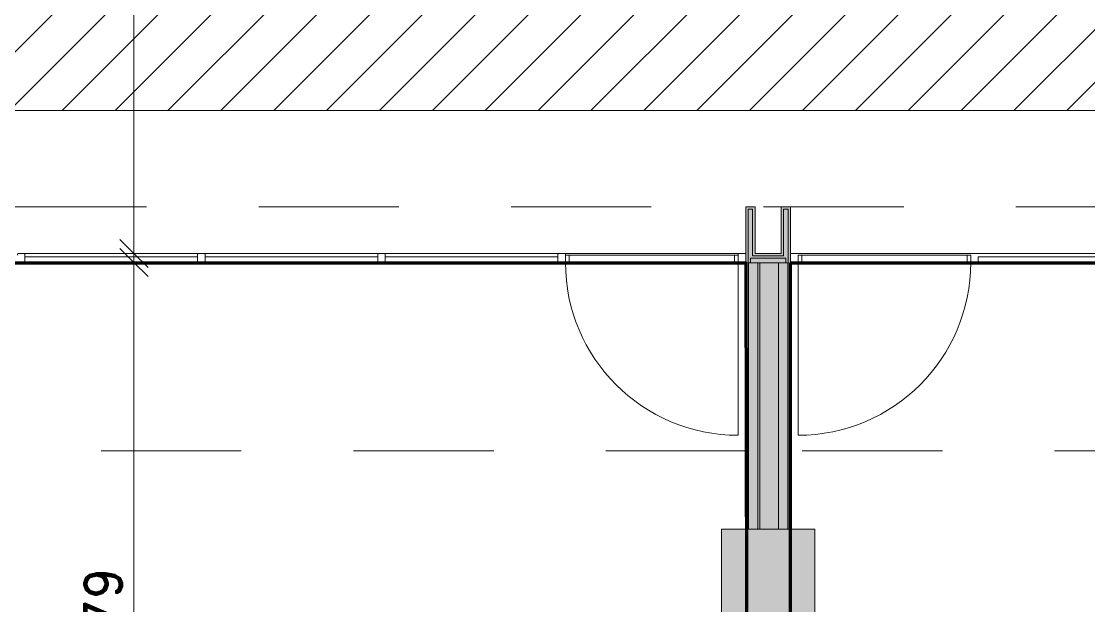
# Model space of a CAD drawing. Header units: metres. Extents: x -227.9 to -140, y 37.9 to 92.1.
# Drawn here: x -195.01 to -189.3, y 57.68 to 60.81 of the extents above; entities that cross this region are included whole.
import ezdxf

# ---------------------------------------------------------------- set-up
doc = ezdxf.new("R2010")
doc.units = ezdxf.units.M
doc.linetypes.add('JIS_02_0.7', pattern=[1.35, 0.75, -0.6])
for name, color, linetype, lineweight in [('A-ANNO-DIMS', 7, 'Continuous', 9), ('A-ANNO-DIMS-100', 7, 'Continuous', 9), ('A-DOOR', 7, 'Continuous', 5), ('A-FLOR', 7, 'Continuous', 5), ('A-FLOR-PATT', 7, 'Continuous', 5), ('A-GLAZ-CURT', 7, 'Continuous', 5), ('A-GLAZ-CWMG', 7, 'Continuous', 5), ('A-ROOF', 7, 'Continuous', 5), ('A-WALL', 7, 'Continuous', 5), ('A-WALL-PATT', 7, 'Continuous', 13), ('I-WALL', 7, 'Continuous', 5), ('S-COLS', 7, 'Continuous', 5)]:
    doc.layers.add(name, color=color, linetype=linetype, lineweight=lineweight)
doc.layers.add('A-DETL', color=94, linetype='Continuous', lineweight=5, true_color=0x00a600)
doc.layers.add('G-IMPT', color=8, linetype='Continuous', lineweight=5, true_color=0x808080)
doc.layers.add('Chambre', color=40, linetype='Continuous')
doc.styles.add('RomanD_B', font='', dxfattribs={"height": 0.2})
doc.styles.get('RomanD_B').set_extended_font_data('RomanD', bold=True)
doc.dimstyles.new('LAG-Romans_0_2', dxfattribs={"dimscale": 0.3048, "dimtxt": 0.200715, "dimasz": 0.492126, "dimexe": 0.787402, "dimexo": 0.0625, "dimgap": 0, "dimtad": 1, "dimrnd": 0.01, "dimzin": 0, "dimdsep": 46, "dimtxsty": 'RomanD_B', "dimblk1": 'OBLIQUE', "dimblk2": 'OBLIQUE', "dimsah": 1, "dimcen": 0.09, "dimdle": 0.656168, "dimazin": 0, "dimtfac": 1, "dimtdec": 4, "dimtix": 1, "dimtmove": 0, "dimatfit": 3, "dimfxl": 0.787402, "dimfxlon": 1, "dimtvp": 1, "dimtolj": 1, "dimtzin": 0, "dimarcsym": 2})

# ---------------------------------------------------------------- blocks, each defined once
blk = doc.blocks.new('LAG-B2020-PANNEAU DE RIDEAU-TRANSPARENT - CURTAIN WALL MULLION_dwg_12FT-JANSEN-P05-V100-MUC-LAG-PRO-PLA-ARC-TZN-N02-AG02Ec-Cote')
at = {"layer": 'G-IMPT', "flags": 128}
blk.add_lwpolyline([(0.004, 0.0001), (0.003, 0), (0.002, 0.0001), (0.001, 0), (0, 0), (0.001, 0.0001), (0.002, 0), (0.003, 0.0001), (0.004, 0)], dxfattribs=at)
at = {"layer": 'G-IMPT', "color": 161, "true_color": 0x7f9fff, "flags": 128}
for points in [[(0, 0), (0, 0), (0, 0), (0, 0), (0, 0), (0, 0), (0, 0.0001), (0, 0), (0, 0), (0, 0), (0, 0), (0, 0), (0, 0), (0, 0)], [(0, 0), (0, 0), (0, 0), (0, 0)], [(0.001, 0), (0.001, 0), (0.001, 0), (0.001, 0), (0.001, 0), (0.001, 0), (0.001, 0.0001), (0.001, 0), (0.001, 0), (0.001, 0), (0.001, 0), (0.001, 0), (0.001, 0), (0.001, 0)], [(0.001, 0), (0.001, 0), (0.001, 0), (0.001, 0)], [(0.001, 0), (0.001, 0), (0.001, 0), (0.001, 0), (0.001, 0), (0.001, 0)], [(0.001, 0), (0.001, 0), (0.001, 0), (0.001, 0)], [(0.002, 0), (0.002, 0), (0.002, 0), (0.002, 0), (0.002, 0), (0.002, 0), (0.002, 0.0001), (0.002, 0), (0.002, 0), (0.002, 0), (0.002, 0), (0.002, 0), (0.002, 0), (0.002, 0)], [(0.002, 0), (0.002, 0), (0.002, 0), (0.002, 0)], [(0.002, 0), (0.002, 0), (0.002, 0), (0.002, 0), (0.002, 0), (0.002, 0)], [(0.002, 0), (0.002, 0), (0.002, 0), (0.002, 0)], [(0.003, 0), (0.003, 0), (0.003, 0), (0.003, 0), (0.003, 0), (0.003, 0), (0.003, 0), (0.003, 0.0001), (0.003, 0), (0.003, 0), (0.003, 0), (0.003, 0), (0.003, 0), (0.003, 0)], [(0.003, 0), (0.0031, 0), (0.0031, 0), (0.003, 0)], [(0.003, 0), (0.003, 0), (0.0031, 0), (0.0031, 0), (0.003, 0), (0.003, 0)], [(0.003, 0), (0.003, 0), (0.003, 0), (0.003, 0)], [(0.004, 0), (0.004, 0), (0.004, 0), (0.004, 0), (0.004, 0), (0.0041, 0), (0.004, 0.0001), (0.004, 0), (0.004, 0), (0.004, 0), (0.004, 0), (0.004, 0), (0.004, 0), (0.004, 0)], [(0.004, 0), (0.004, 0), (0.004, 0), (0.004, 0)]]:
    blk.add_lwpolyline(points, dxfattribs=at)
at = {"layer": 'G-IMPT', "color": 4, "true_color": 0x00ffff, "flags": 128}
for points in [[(0.001, 0), (0.001, 0), (0, 0), (0, 0)], [(0.002, 0), (0.002, 0), (0.001, 0), (0.001, 0)], [(0.003, 0), (0.003, 0), (0.002, 0), (0.002, 0)], [(0.004, 0), (0.004, 0), (0.003, 0), (0.003, 0)]]:
    blk.add_lwpolyline(points, close=True, dxfattribs=at)
at = {"layer": 'G-IMPT', "color": 161, "true_color": 0x7f9fff}
for centre, radius, start, end in [((0, 0), 0.000004, 90, 180), ((0, 0), 0.000004, 360, 90), ((0, 0), 0.000002, 90, 180), ((0, 0), 0.000002, 360, 90), ((0, 0), 0.000002, 270, 360), ((0, 0), 0.000002, 180, 270), ((0, 0), 0.000004, 270, 0), ((0, 0), 0.000004, 180, 270), ((0.001, 0), 0.000004, 90, 180), ((0.001, 0), 0.000004, 360, 90), ((0.001, 0), 0.000002, 90, 180), ((0.001, 0), 0.000002, 360, 90), ((0.001, 0), 0.000002, 270, 360), ((0.001, 0), 0.000002, 180, 270), ((0.001, 0), 0.000004, 270, 0), ((0.001, 0), 0.000004, 180, 270), ((0.002, 0), 0.000004, 90, 180), ((0.002, 0), 0.000004, 360, 90), ((0.002, 0), 0.000002, 90, 180), ((0.002, 0), 0.000002, 360, 90), ((0.002, 0), 0.000002, 270, 360), ((0.002, 0), 0.000002, 180, 270), ((0.002, 0), 0.000004, 270, 0), ((0.002, 0), 0.000004, 180, 270), ((0.003, 0), 0.000004, 90, 180), ((0.003, 0), 0.000004, 360, 90), ((0.003, 0), 0.000002, 90, 180), ((0.003, 0), 0.000002, 360, 90), ((0.003, 0), 0.000002, 270, 360), ((0.003, 0), 0.000002, 180, 270), ((0.003, 0), 0.000004, 270, 0), ((0.003, 0), 0.000004, 180, 270), ((0.004, 0), 0.000004, 360, 90), ((0.004, 0), 0.000004, 90, 180), ((0.004, 0), 0.000002, 360, 90), ((0.004, 0), 0.000002, 90, 180), ((0.004, 0), 0.000002, 180, 270), ((0.004, 0), 0.000002, 270, 360), ((0.004, 0), 0.000004, 180, 270), ((0.004, 0), 0.000004, 270, 0)]:
    blk.add_arc(centre, radius, start, end, dxfattribs=at)
blk = doc.blocks.new('LAG-B2020-PANNEAU DE RIDEAU-TRANSPARENT - CURTAIN WALL MULLION_dwg-V101-MUC-LAG-PRO-PLA-ARC-TZN-N02-AG02Ec-Cote')
blk.add_blockref('LAG-B2020-PANNEAU DE RIDEAU-TRANSPARENT - CURTAIN WALL MULLION_dwg_12FT-JANSEN-P05-V100-MUC-LAG-PRO-PLA-ARC-TZN-N02-AG02Ec-Cote', (-0.0027, 0.0003))
blk = doc.blocks.new('LAG-B2020-PANNEAU DE RIDEAU-TRANSPARENT - LAG-B2020-PANNEAU DE RIDEAU-TRANSPARENT-V102-MUC-LAG-PRO-PLA-ARC-TZN-N02-AG02Ec-Cote')
at = {"layer": 'A-GLAZ-CURT', "lineweight": 9}
for p, q in [((0.462, 0), (-0.462, 0)), ((-0.462, 0), (-0.462, -0.03)), ((0.462, -0.03), (0.462, 0)), ((-0.462, -0.03), (0.462, -0.03))]:
    blk.add_line(p, q, dxfattribs=at)
blk.add_blockref('LAG-B2020-PANNEAU DE RIDEAU-TRANSPARENT - CURTAIN WALL MULLION_dwg-V101-MUC-LAG-PRO-PLA-ARC-TZN-N02-AG02Ec-Cote', (0, 0))
blk = doc.blocks.new('LAG-C1030-PORTES-VITRINE DE MAGASIN-13PR_08_01 - LAG-C1030-PORTES-VITRINE DE MAGASIN-13PR_08_01-12728438-MUC-LAG-PRO-PLA-ARC-TZN-N02-AG02Ec-Cote')
at = {"layer": 'A-DOOR'}
blk.add_line((0.462, 0), (0.462, 0.924), dxfattribs=at)
at = {"layer": 'A-DOOR', "color": 9, "lineweight": 9, "true_color": 0xc0c0c0}
for p, q in [((-0.442, 0), (-0.462, 0)), ((-0.462, 0), (-0.462, -0.04)), ((-0.442, -0.04), (-0.442, 0)), ((0.462, 0), (0.442, 0)), ((0.442, 0), (0.442, -0.04)), ((0.462, -0.04), (0.462, 0)), ((-0.462, -0.04), (-0.442, -0.04)), ((0.442, -0.04), (0.462, -0.04))]:
    blk.add_line(p, q, dxfattribs=at)
at = {"layer": 'A-DOOR', "color": 9, "true_color": 0xc0c0c0}
for p, q in [((-0.442, 0), (0.442, 0)), ((0.442, -0.04), (-0.442, -0.04))]:
    blk.add_line(p, q, dxfattribs=at)
at = {"layer": 'A-DOOR'}
blk.add_arc((0.462, 0), 0.924, 90, 180, dxfattribs=at)
blk = doc.blocks.new('LAG-C1030-PORTES-VITRINE DE MAGASIN-13PR_08_01 - LAG-C1030-PORTES-VITRINE DE MAGASIN-13PR_08_01-12728446-MUC-LAG-PRO-PLA-ARC-TZN-N02-AG02Ec-Cote')
at = {"layer": 'A-DOOR', "color": 9, "lineweight": 9, "true_color": 0xc0c0c0}
for p, q in [((-0.462, 0.04), (-0.442, 0.04)), ((-0.462, 0), (-0.462, 0.04)), ((-0.442, 0.04), (-0.442, 0)), ((0.442, 0.04), (0.462, 0.04)), ((0.442, 0), (0.442, 0.04)), ((0.462, 0.04), (0.462, 0)), ((-0.442, 0), (-0.462, 0)), ((0.462, 0), (0.442, 0))]:
    blk.add_line(p, q, dxfattribs=at)
at = {"layer": 'A-DOOR', "color": 9, "true_color": 0xc0c0c0}
for p, q in [((0.442, 0.04), (-0.442, 0.04)), ((-0.442, 0), (0.442, 0))]:
    blk.add_line(p, q, dxfattribs=at)
at = {"layer": 'A-DOOR'}
blk.add_line((0.462, 0), (0.462, -0.924), dxfattribs=at)
blk.add_arc((0.462, 0), 0.924, 180, 270, dxfattribs=at)
blk = doc.blocks.new('LAG-B2020-PANNEAU DE RIDEAU-TRANSPARENT - CURTAIN WALL MULLION_dwg_12FT-JANSEN-P05-V113-MUC-LAG-PRO-PLA-ARC-TZN-N02-AG02Ec-Cote')
at = {"layer": 'G-IMPT', "flags": 128}
blk.add_lwpolyline([(0.004, 0.0001), (0.003, 0), (0.002, 0.0001), (0.001, 0), (0, 0), (0.001, 0.0001), (0.002, 0), (0.003, 0.0001), (0.004, 0)], dxfattribs=at)
at = {"layer": 'G-IMPT', "color": 161, "true_color": 0x7f9fff, "flags": 128}
for points in [[(0, 0), (0, 0), (0, 0), (0, 0), (0, 0), (0, 0), (0, 0.0001), (0, 0), (0, 0), (0, 0), (0, 0), (0, 0), (0, 0), (0, 0)], [(0, 0), (0, 0), (0, 0), (0, 0)], [(0.001, 0), (0.001, 0), (0.001, 0), (0.001, 0), (0.001, 0), (0.001, 0), (0.001, 0.0001), (0.001, 0), (0.001, 0), (0.001, 0), (0.001, 0), (0.001, 0), (0.001, 0), (0.001, 0)], [(0.001, 0), (0.001, 0), (0.001, 0), (0.001, 0)], [(0.001, 0), (0.001, 0), (0.001, 0), (0.001, 0), (0.001, 0), (0.001, 0)], [(0.001, 0), (0.001, 0), (0.001, 0), (0.001, 0)], [(0.002, 0), (0.002, 0), (0.002, 0), (0.002, 0), (0.002, 0), (0.002, 0), (0.002, 0.0001), (0.002, 0), (0.002, 0), (0.002, 0), (0.002, 0), (0.002, 0), (0.002, 0), (0.002, 0)], [(0.002, 0), (0.002, 0), (0.002, 0), (0.002, 0)], [(0.002, 0), (0.002, 0), (0.002, 0), (0.002, 0), (0.002, 0), (0.002, 0)], [(0.002, 0), (0.002, 0), (0.002, 0), (0.002, 0)], [(0.003, 0), (0.003, 0), (0.003, 0), (0.003, 0), (0.003, 0), (0.003, 0), (0.003, 0), (0.003, 0.0001), (0.003, 0), (0.003, 0), (0.003, 0), (0.003, 0), (0.003, 0), (0.003, 0)], [(0.003, 0), (0.0031, 0), (0.0031, 0), (0.003, 0)], [(0.003, 0), (0.003, 0), (0.0031, 0), (0.0031, 0), (0.003, 0), (0.003, 0)], [(0.003, 0), (0.003, 0), (0.003, 0), (0.003, 0)], [(0.004, 0), (0.004, 0), (0.004, 0), (0.004, 0), (0.004, 0), (0.0041, 0), (0.004, 0.0001), (0.004, 0), (0.004, 0), (0.004, 0), (0.004, 0), (0.004, 0), (0.004, 0), (0.004, 0)], [(0.004, 0), (0.004, 0), (0.004, 0), (0.004, 0)]]:
    blk.add_lwpolyline(points, dxfattribs=at)
at = {"layer": 'G-IMPT', "color": 4, "true_color": 0x00ffff, "flags": 128}
for points in [[(0.001, 0), (0.001, 0), (0, 0), (0, 0)], [(0.002, 0), (0.002, 0), (0.001, 0), (0.001, 0)], [(0.003, 0), (0.003, 0), (0.002, 0), (0.002, 0)], [(0.004, 0), (0.004, 0), (0.003, 0), (0.003, 0)]]:
    blk.add_lwpolyline(points, close=True, dxfattribs=at)
at = {"layer": 'G-IMPT', "color": 161, "true_color": 0x7f9fff}
for centre, radius, start, end in [((0, 0), 0.000004, 90, 180), ((0, 0), 0.000004, 360, 90), ((0, 0), 0.000002, 90, 180), ((0, 0), 0.000002, 360, 90), ((0, 0), 0.000002, 270, 360), ((0, 0), 0.000002, 180, 270), ((0, 0), 0.000004, 270, 0), ((0, 0), 0.000004, 180, 270), ((0.001, 0), 0.000004, 90, 180), ((0.001, 0), 0.000004, 360, 90), ((0.001, 0), 0.000002, 90, 180), ((0.001, 0), 0.000002, 360, 90), ((0.001, 0), 0.000002, 270, 360), ((0.001, 0), 0.000002, 180, 270), ((0.001, 0), 0.000004, 270, 0), ((0.001, 0), 0.000004, 180, 270), ((0.002, 0), 0.000004, 90, 180), ((0.002, 0), 0.000004, 360, 90), ((0.002, 0), 0.000002, 90, 180), ((0.002, 0), 0.000002, 360, 90), ((0.002, 0), 0.000002, 270, 360), ((0.002, 0), 0.000002, 180, 270), ((0.002, 0), 0.000004, 270, 0), ((0.002, 0), 0.000004, 180, 270), ((0.003, 0), 0.000004, 90, 180), ((0.003, 0), 0.000004, 360, 90), ((0.003, 0), 0.000002, 90, 180), ((0.003, 0), 0.000002, 360, 90), ((0.003, 0), 0.000002, 270, 360), ((0.003, 0), 0.000002, 180, 270), ((0.003, 0), 0.000004, 270, 0), ((0.003, 0), 0.000004, 180, 270), ((0.004, 0), 0.000004, 360, 90), ((0.004, 0), 0.000004, 90, 180), ((0.004, 0), 0.000002, 360, 90), ((0.004, 0), 0.000002, 90, 180), ((0.004, 0), 0.000002, 180, 270), ((0.004, 0), 0.000002, 270, 360), ((0.004, 0), 0.000004, 180, 270), ((0.004, 0), 0.000004, 270, 0)]:
    blk.add_arc(centre, radius, start, end, dxfattribs=at)
blk = doc.blocks.new('LAG-B2020-PANNEAU DE RIDEAU-TRANSPARENT - CURTAIN WALL MULLION_dwg-V114-MUC-LAG-PRO-PLA-ARC-TZN-N02-AG02Ec-Cote')
blk.add_blockref('LAG-B2020-PANNEAU DE RIDEAU-TRANSPARENT - CURTAIN WALL MULLION_dwg_12FT-JANSEN-P05-V113-MUC-LAG-PRO-PLA-ARC-TZN-N02-AG02Ec-Cote', (-0.0027, 0.0003))
blk = doc.blocks.new('LAG-B2020-PANNEAU DE RIDEAU-TRANSPARENT - LAG-B2020-PANNEAU DE RIDEAU-TRANSPARENT-11581653-MUC-LAG-PRO-PLA-ARC-TZN-N02-AG02Ec-Cote')
at = {"layer": 'A-GLAZ-CURT', "lineweight": 9}
for p, q in [((0.462, 0), (-0.462, 0)), ((-0.462, 0), (-0.462, -0.03)), ((0.462, -0.03), (0.462, 0)), ((-0.462, -0.03), (0.462, -0.03))]:
    blk.add_line(p, q, dxfattribs=at)
blk.add_blockref('LAG-B2020-PANNEAU DE RIDEAU-TRANSPARENT - CURTAIN WALL MULLION_dwg-V114-MUC-LAG-PRO-PLA-ARC-TZN-N02-AG02Ec-Cote', (0, 0))
blk = doc.blocks.new('LAG-B2020-PANNEAU DE RIDEAU-TRANSPARENT - CURTAIN WALL MULLION_dwg_12FT-JANSEN-P05-V115-MUC-LAG-PRO-PLA-ARC-TZN-N02-AG02Ec-Cote')
at = {"layer": 'G-IMPT', "flags": 128}
blk.add_lwpolyline([(0.004, 0.0001), (0.003, 0), (0.002, 0.0001), (0.001, 0), (0, 0), (0.001, 0.0001), (0.002, 0), (0.003, 0.0001), (0.004, 0)], dxfattribs=at)
at = {"layer": 'G-IMPT', "color": 161, "true_color": 0x7f9fff, "flags": 128}
for points in [[(0, 0), (0, 0), (0, 0), (0, 0), (0, 0), (0, 0), (0, 0.0001), (0, 0), (0, 0), (0, 0), (0, 0), (0, 0), (0, 0), (0, 0)], [(0, 0), (0, 0), (0, 0), (0, 0)], [(0.001, 0), (0.001, 0), (0.001, 0), (0.001, 0), (0.001, 0), (0.001, 0), (0.001, 0.0001), (0.001, 0), (0.001, 0), (0.001, 0), (0.001, 0), (0.001, 0), (0.001, 0), (0.001, 0)], [(0.001, 0), (0.001, 0), (0.001, 0), (0.001, 0)], [(0.001, 0), (0.001, 0), (0.001, 0), (0.001, 0), (0.001, 0), (0.001, 0)], [(0.001, 0), (0.001, 0), (0.001, 0), (0.001, 0)], [(0.002, 0), (0.002, 0), (0.002, 0), (0.002, 0), (0.002, 0), (0.002, 0), (0.002, 0.0001), (0.002, 0), (0.002, 0), (0.002, 0), (0.002, 0), (0.002, 0), (0.002, 0), (0.002, 0)], [(0.002, 0), (0.002, 0), (0.002, 0), (0.002, 0)], [(0.002, 0), (0.002, 0), (0.002, 0), (0.002, 0), (0.002, 0), (0.002, 0)], [(0.002, 0), (0.002, 0), (0.002, 0), (0.002, 0)], [(0.003, 0), (0.003, 0), (0.003, 0), (0.003, 0), (0.003, 0), (0.003, 0), (0.003, 0), (0.003, 0.0001), (0.003, 0), (0.003, 0), (0.003, 0), (0.003, 0), (0.003, 0), (0.003, 0)], [(0.003, 0), (0.0031, 0), (0.0031, 0), (0.003, 0)], [(0.003, 0), (0.003, 0), (0.0031, 0), (0.0031, 0), (0.003, 0), (0.003, 0)], [(0.003, 0), (0.003, 0), (0.003, 0), (0.003, 0)], [(0.004, 0), (0.004, 0), (0.004, 0), (0.004, 0), (0.004, 0), (0.0041, 0), (0.004, 0.0001), (0.004, 0), (0.004, 0), (0.004, 0), (0.004, 0), (0.004, 0), (0.004, 0), (0.004, 0)], [(0.004, 0), (0.004, 0), (0.004, 0), (0.004, 0)]]:
    blk.add_lwpolyline(points, dxfattribs=at)
at = {"layer": 'G-IMPT', "color": 4, "true_color": 0x00ffff, "flags": 128}
for points in [[(0.001, 0), (0.001, 0), (0, 0), (0, 0)], [(0.002, 0), (0.002, 0), (0.001, 0), (0.001, 0)], [(0.003, 0), (0.003, 0), (0.002, 0), (0.002, 0)], [(0.004, 0), (0.004, 0), (0.003, 0), (0.003, 0)]]:
    blk.add_lwpolyline(points, close=True, dxfattribs=at)
at = {"layer": 'G-IMPT', "color": 161, "true_color": 0x7f9fff}
for centre, radius, start, end in [((0, 0), 0.000004, 90, 180), ((0, 0), 0.000004, 360, 90), ((0, 0), 0.000002, 90, 180), ((0, 0), 0.000002, 360, 90), ((0, 0), 0.000002, 270, 360), ((0, 0), 0.000002, 180, 270), ((0, 0), 0.000004, 270, 0), ((0, 0), 0.000004, 180, 270), ((0.001, 0), 0.000004, 90, 180), ((0.001, 0), 0.000004, 360, 90), ((0.001, 0), 0.000002, 90, 180), ((0.001, 0), 0.000002, 360, 90), ((0.001, 0), 0.000002, 270, 360), ((0.001, 0), 0.000002, 180, 270), ((0.001, 0), 0.000004, 270, 0), ((0.001, 0), 0.000004, 180, 270), ((0.002, 0), 0.000004, 90, 180), ((0.002, 0), 0.000004, 360, 90), ((0.002, 0), 0.000002, 90, 180), ((0.002, 0), 0.000002, 360, 90), ((0.002, 0), 0.000002, 270, 360), ((0.002, 0), 0.000002, 180, 270), ((0.002, 0), 0.000004, 270, 0), ((0.002, 0), 0.000004, 180, 270), ((0.003, 0), 0.000004, 90, 180), ((0.003, 0), 0.000004, 360, 90), ((0.003, 0), 0.000002, 90, 180), ((0.003, 0), 0.000002, 360, 90), ((0.003, 0), 0.000002, 270, 360), ((0.003, 0), 0.000002, 180, 270), ((0.003, 0), 0.000004, 270, 0), ((0.003, 0), 0.000004, 180, 270), ((0.004, 0), 0.000004, 360, 90), ((0.004, 0), 0.000004, 90, 180), ((0.004, 0), 0.000002, 360, 90), ((0.004, 0), 0.000002, 90, 180), ((0.004, 0), 0.000002, 180, 270), ((0.004, 0), 0.000002, 270, 360), ((0.004, 0), 0.000004, 180, 270), ((0.004, 0), 0.000004, 270, 0)]:
    blk.add_arc(centre, radius, start, end, dxfattribs=at)
blk = doc.blocks.new('LAG-B2020-PANNEAU DE RIDEAU-TRANSPARENT - CURTAIN WALL MULLION_dwg-V116-MUC-LAG-PRO-PLA-ARC-TZN-N02-AG02Ec-Cote')
blk.add_blockref('LAG-B2020-PANNEAU DE RIDEAU-TRANSPARENT - CURTAIN WALL MULLION_dwg_12FT-JANSEN-P05-V115-MUC-LAG-PRO-PLA-ARC-TZN-N02-AG02Ec-Cote', (-0.0027, 0.0003))
blk = doc.blocks.new('LAG-B2020-PANNEAU DE RIDEAU-TRANSPARENT - LAG-B2020-PANNEAU DE RIDEAU-TRANSPARENT-V117-MUC-LAG-PRO-PLA-ARC-TZN-N02-AG02Ec-Cote')
at = {"layer": 'A-GLAZ-CURT', "lineweight": 9}
for p, q in [((0.462, 0), (-0.462, 0)), ((-0.462, 0), (-0.462, -0.03)), ((0.462, -0.03), (0.462, 0)), ((-0.462, -0.03), (0.462, -0.03))]:
    blk.add_line(p, q, dxfattribs=at)
blk.add_blockref('LAG-B2020-PANNEAU DE RIDEAU-TRANSPARENT - CURTAIN WALL MULLION_dwg-V116-MUC-LAG-PRO-PLA-ARC-TZN-N02-AG02Ec-Cote', (0, 0))
blk = doc.blocks.new('Rectangulaire Meneau - LAG-B2010-MENEAU-40x50-V83-MUC-LAG-PRO-PLA-ARC-TZN-N02-AG02Ec-Cote')
at = {"layer": 'A-GLAZ-CWMG', "lineweight": 13}
for p, q in [((-0.02, 0.0027), (-0.02, 0.0447)), ((-0.016, 0.0487), (0.016, 0.0487)), ((0.02, 0.0447), (0.02, 0.0027)), ((0.016, -0.0013), (-0.016, -0.0013))]:
    blk.add_line(p, q, dxfattribs=at)
for centre, start, end in [((-0.016, 0.0447), 90, 180), ((-0.016, 0.0027), 180, 270), ((0.016, 0.0447), 360, 90), ((0.016, 0.0027), 270, 0)]:
    blk.add_arc(centre, 0.004, start, end, dxfattribs=at)
blk = doc.blocks.new('Rectangulaire Meneau - LAG-B2010-MENEAU-40x50-V109-MUC-LAG-PRO-PLA-ARC-TZN-N02-AG02Ec-Cote')
at = {"layer": 'A-GLAZ-CWMG', "lineweight": 13}
for p, q in [((-0.02, 0.0027), (-0.02, 0.0447)), ((-0.016, 0.0487), (0.016, 0.0487)), ((0.02, 0.0447), (0.02, 0.04)), ((0.016, -0.0013), (-0.016, -0.0013))]:
    blk.add_line(p, q, dxfattribs=at)
for centre, start, end in [((-0.016, 0.0447), 90, 180), ((-0.016, 0.0027), 180, 270), ((0.016, 0.0447), 360, 90), ((0.016, 0.0027), 270, 0)]:
    blk.add_arc(centre, 0.004, start, end, dxfattribs=at)
blk = doc.blocks.new('LAG-B2020-PANNEAU DE RIDEAU-TRANSPARENT - CURTAIN WALL MULLION_dwg_12FT-JANSEN-P05-10851602-MUC-LAG-PRO-PLA-ARC-TZN-N02-AG02Ec-Cote')
at = {"layer": 'G-IMPT', "flags": 128}
blk.add_lwpolyline([(0.004, 0.0001), (0.003, 0), (0.002, 0.0001), (0.001, 0), (0, 0), (0.001, 0.0001), (0.002, 0), (0.003, 0.0001), (0.004, 0)], dxfattribs=at)
at = {"layer": 'G-IMPT', "color": 161, "true_color": 0x7f9fff, "flags": 128}
for points in [[(0, 0), (0, 0), (0, 0), (0, 0), (0, 0), (0, 0), (0, 0.0001), (0, 0), (0, 0), (0, 0), (0, 0), (0, 0), (0, 0), (0, 0)], [(0, 0), (0, 0), (0, 0), (0, 0)], [(0.001, 0), (0.001, 0), (0.001, 0), (0.001, 0), (0.001, 0), (0.001, 0), (0.001, 0.0001), (0.001, 0), (0.001, 0), (0.001, 0), (0.001, 0), (0.001, 0), (0.001, 0), (0.001, 0)], [(0.001, 0), (0.001, 0), (0.001, 0), (0.001, 0)], [(0.001, 0), (0.001, 0), (0.001, 0), (0.001, 0), (0.001, 0), (0.001, 0)], [(0.001, 0), (0.001, 0), (0.001, 0), (0.001, 0)], [(0.002, 0), (0.002, 0), (0.002, 0), (0.002, 0), (0.002, 0), (0.002, 0), (0.002, 0.0001), (0.002, 0), (0.002, 0), (0.002, 0), (0.002, 0), (0.002, 0), (0.002, 0), (0.002, 0)], [(0.002, 0), (0.002, 0), (0.002, 0), (0.002, 0)], [(0.002, 0), (0.002, 0), (0.002, 0), (0.002, 0), (0.002, 0), (0.002, 0)], [(0.002, 0), (0.002, 0), (0.002, 0), (0.002, 0)], [(0.003, 0), (0.003, 0), (0.003, 0), (0.003, 0), (0.003, 0), (0.003, 0), (0.003, 0), (0.003, 0.0001), (0.003, 0), (0.003, 0), (0.003, 0), (0.003, 0), (0.003, 0), (0.003, 0)], [(0.003, 0), (0.0031, 0), (0.0031, 0), (0.003, 0)], [(0.003, 0), (0.003, 0), (0.0031, 0), (0.0031, 0), (0.003, 0), (0.003, 0)], [(0.003, 0), (0.003, 0), (0.003, 0), (0.003, 0)], [(0.004, 0), (0.004, 0), (0.004, 0), (0.004, 0), (0.004, 0), (0.0041, 0), (0.004, 0.0001), (0.004, 0), (0.004, 0), (0.004, 0), (0.004, 0), (0.004, 0), (0.004, 0), (0.004, 0)], [(0.004, 0), (0.004, 0), (0.004, 0), (0.004, 0)]]:
    blk.add_lwpolyline(points, dxfattribs=at)
at = {"layer": 'G-IMPT', "color": 4, "true_color": 0x00ffff, "flags": 128}
for points in [[(0.001, 0), (0.001, 0), (0, 0), (0, 0)], [(0.002, 0), (0.002, 0), (0.001, 0), (0.001, 0)], [(0.003, 0), (0.003, 0), (0.002, 0), (0.002, 0)], [(0.004, 0), (0.004, 0), (0.003, 0), (0.003, 0)]]:
    blk.add_lwpolyline(points, close=True, dxfattribs=at)
at = {"layer": 'G-IMPT', "color": 161, "true_color": 0x7f9fff}
for centre, radius, start, end in [((0, 0), 0.000004, 90, 180), ((0, 0), 0.000004, 360, 90), ((0, 0), 0.000002, 90, 180), ((0, 0), 0.000002, 360, 90), ((0, 0), 0.000002, 270, 360), ((0, 0), 0.000002, 180, 270), ((0, 0), 0.000004, 270, 0), ((0, 0), 0.000004, 180, 270), ((0.001, 0), 0.000004, 90, 180), ((0.001, 0), 0.000004, 360, 90), ((0.001, 0), 0.000002, 90, 180), ((0.001, 0), 0.000002, 360, 90), ((0.001, 0), 0.000002, 270, 360), ((0.001, 0), 0.000002, 180, 270), ((0.001, 0), 0.000004, 270, 0), ((0.001, 0), 0.000004, 180, 270), ((0.002, 0), 0.000004, 90, 180), ((0.002, 0), 0.000004, 360, 90), ((0.002, 0), 0.000002, 90, 180), ((0.002, 0), 0.000002, 360, 90), ((0.002, 0), 0.000002, 270, 360), ((0.002, 0), 0.000002, 180, 270), ((0.002, 0), 0.000004, 270, 0), ((0.002, 0), 0.000004, 180, 270), ((0.003, 0), 0.000004, 90, 180), ((0.003, 0), 0.000004, 360, 90), ((0.003, 0), 0.000002, 90, 180), ((0.003, 0), 0.000002, 360, 90), ((0.003, 0), 0.000002, 270, 360), ((0.003, 0), 0.000002, 180, 270), ((0.003, 0), 0.000004, 270, 0), ((0.003, 0), 0.000004, 180, 270), ((0.004, 0), 0.000004, 360, 90), ((0.004, 0), 0.000004, 90, 180), ((0.004, 0), 0.000002, 360, 90), ((0.004, 0), 0.000002, 90, 180), ((0.004, 0), 0.000002, 180, 270), ((0.004, 0), 0.000002, 270, 360), ((0.004, 0), 0.000004, 180, 270), ((0.004, 0), 0.000004, 270, 0)]:
    blk.add_arc(centre, radius, start, end, dxfattribs=at)
blk = doc.blocks.new('LAG-B2020-PANNEAU DE RIDEAU-TRANSPARENT - CURTAIN WALL MULLION_dwg-10851601-MUC-LAG-PRO-PLA-ARC-TZN-N02-AG02Ec-Cote')
blk.add_blockref('LAG-B2020-PANNEAU DE RIDEAU-TRANSPARENT - CURTAIN WALL MULLION_dwg_12FT-JANSEN-P05-10851602-MUC-LAG-PRO-PLA-ARC-TZN-N02-AG02Ec-Cote', (-0.0027, 0.0003))
blk = doc.blocks.new('LAG-B2020-PANNEAU DE RIDEAU-TRANSPARENT - LAG-B2020-PANNEAU DE RIDEAU-TRANSPARENT-V118-MUC-LAG-PRO-PLA-ARC-TZN-N02-AG02Ec-Cote')
at = {"layer": 'A-GLAZ-CURT', "lineweight": 9}
for p, q in [((0.462, 0), (-0.462, 0)), ((-0.462, 0), (-0.462, -0.03)), ((0.462, -0.03), (0.462, 0)), ((-0.462, -0.03), (0.462, -0.03))]:
    blk.add_line(p, q, dxfattribs=at)
blk.add_blockref('LAG-B2020-PANNEAU DE RIDEAU-TRANSPARENT - CURTAIN WALL MULLION_dwg-10851601-MUC-LAG-PRO-PLA-ARC-TZN-N02-AG02Ec-Cote', (0, 0))
blk = doc.blocks.new('Rectangulaire Meneau - LAG-B2010-MENEAU-40x50-11581644-MUC-LAG-PRO-PLA-ARC-TZN-N02-AG02Ec-Cote')
at = {"layer": 'A-GLAZ-CWMG', "lineweight": 13}
for p, q in [((-0.02, 0.04), (-0.02, 0.0447)), ((-0.016, 0.0487), (0.016, 0.0487)), ((0.02, 0.0447), (0.02, 0.0027)), ((0.016, -0.0013), (-0.016, -0.0013))]:
    blk.add_line(p, q, dxfattribs=at)
for centre, start, end in [((-0.016, 0.0447), 90, 180), ((-0.016, 0.0027), 180, 270), ((0.016, 0.0447), 360, 90), ((0.016, 0.0027), 270, 0)]:
    blk.add_arc(centre, 0.004, start, end, dxfattribs=at)
blk = doc.blocks.new('Rectangulaire Meneau - LAG-B2010-MENEAU-40x50-11581513-MUC-LAG-PRO-PLA-ARC-TZN-N02-AG02Ec-Cote')
at = {"layer": 'A-GLAZ-CWMG', "lineweight": 13}
for p, q in [((-0.04, 0.0447), (-0.04, 0.04)), ((-0.004, 0.0487), (-0.036, 0.0487)), ((0, 0.0027), (0, 0.0447)), ((-0.036, -0.0013), (-0.004, -0.0013))]:
    blk.add_line(p, q, dxfattribs=at)
for centre, start, end in [((-0.036, 0.0447), 90, 180), ((-0.036, 0.0027), 180, 270), ((-0.004, 0.0447), 0, 90), ((-0.004, 0.0027), 270, 0)]:
    blk.add_arc(centre, 0.004, start, end, dxfattribs=at)
blk = doc.blocks.new('DIMBLOCK124-MUC-LAG-PRO-PLA-ARC-TZN-N02-AG02Ec-Cote')
at = {"layer": 'A-ANNO-DIMS-100', "transparency": 16777216}
for p, q in [((-194.4115, 55.5267), (-194.4115, 59.7148)), ((-194.6515, 59.5148), (-194.1715, 59.5148)), ((-194.4115, 59.5148), (-194.6515, 59.5148)), ((-194.6515, 55.7267), (-194.1715, 55.7267)), ((-194.4115, 55.7267), (-194.6515, 55.7267))]:
    blk.add_line(p, q, dxfattribs=at)
at = {"layer": 'A-ANNO-DIMS-100', "lineweight": 25, "transparency": 16777216}
for p, q in [((-194.4115, 59.5148), (-194.4865, 59.5898)), ((-194.4115, 59.5148), (-194.3365, 59.4398)), ((-194.4115, 55.7267), (-194.4865, 55.8017)), ((-194.4115, 55.7267), (-194.3365, 55.6517))]:
    blk.add_line(p, q, dxfattribs=at)
at = {"layer": 'A-ANNO-DIMS-100', "color": 0, "transparency": 16777216, "insert": (-194.6771, 57.2772), "char_height": 0.2, "width": 0.824475, "attachment_point": 1, "rotation": 90, "line_spacing_factor": 1.146391, "style": 'RomanD_B'}
blk.add_mtext('3.79', dxfattribs=at)
blk = doc.blocks.new('_Oblique')
at = {"color": 0, "linetype": 'ByBlock', "lineweight": -2}
blk.add_line((-0.5, -0.5), (0.5, 0.5), dxfattribs=at)
blk = doc.blocks.new('DIMBLOCK147-MUC-LAG-PRO-PLA-ARC-TZN-N02-AG02Ec-Cote')
at = {"layer": 'A-ANNO-DIMS-100', "transparency": 16777216}
for p, q in [((-194.4115, 59.3635), (-194.4115, 76.7635)), ((-194.6515, 76.5635), (-194.1715, 76.5635)), ((-194.4115, 76.5635), (-194.6515, 76.5635)), ((-194.6515, 59.5635), (-194.1715, 59.5635)), ((-194.4115, 59.5635), (-194.6515, 59.5635))]:
    blk.add_line(p, q, dxfattribs=at)
at = {"layer": 'A-ANNO-DIMS-100', "lineweight": 25, "transparency": 16777216}
for p, q in [((-194.4115, 76.5635), (-194.4865, 76.6385)), ((-194.4115, 76.5635), (-194.3365, 76.4885)), ((-194.4115, 59.5635), (-194.4865, 59.6385)), ((-194.4115, 59.5635), (-194.3365, 59.4885))]:
    blk.add_line(p, q, dxfattribs=at)
at = {"layer": 'A-ANNO-DIMS-100', "color": 0, "transparency": 16777216, "insert": (-194.6771, 67.6235), "char_height": 0.2, "width": 1.056069, "attachment_point": 1, "rotation": 90, "line_spacing_factor": 1.146391, "style": 'RomanD_B'}
blk.add_mtext('17.00', dxfattribs=at)

msp = doc.modelspace()

# ---------------------------------------------------------------- hatches: boundary and pattern name
at = {"layer": 'A-FLOR-PATT', "lineweight": 9}
h = msp.add_hatch(dxfattribs=at)
h.set_pattern_fill('FP_7', color=256, style=0, pattern_type=2)
h.set_pattern_definition([(45, (0, 0), (-0.14142136, 0.14142136), [])])
h.paths.add_polyline_path([(-202.164, 60.3285), (-183.5441, 60.3291), (-183.3808, 60.3362), (-183.2185, 60.3555), (-183.0579, 60.3868), (-182.9001, 60.43), (-182.7459, 60.4848), (-182.5961, 60.5509), (-182.4516, 60.628), (-182.3133, 60.7156), (-182.1785, 60.8162), (-182.1602, 60.832), (-182.6428, 61.3145), (-182.7568, 61.2367), (-182.8776, 61.1697), (-183.004, 61.1141), (-183.135, 61.0704), (-183.2694, 61.0389), (-183.4062, 61.0199), (-183.5441, 61.0135), (-203.5941, 61.0135), (-203.7249, 61.0192), (-203.8546, 61.0363), (-203.9824, 61.0646), (-204.1072, 61.104), (-204.2281, 61.1541), (-204.3441, 61.2145), (-204.4545, 61.2848), (-204.5583, 61.3645), (-204.6548, 61.4529), (-204.7432, 61.5493), (-204.8229, 61.6532), (-204.8932, 61.7635), (-204.9536, 61.8796), (-205.0037, 62.0005), (-205.043, 62.1253), (-205.0713, 62.253), (-205.0884, 62.3828), (-205.0941, 62.5135), (-205.0941, 63.3883), (-205.7791, 63.3883), (-205.7786, 62.5135), (-205.7713, 62.3491), (-205.7517, 62.1856), (-205.72, 62.024), (-205.6777, 61.8695), (-205.622, 61.7133), (-205.5568, 61.5655), (-205.4797, 61.421), (-205.392, 61.2827), (-205.2943, 61.1512), (-205.187, 61.0273), (-205.0683, 60.9096), (-204.9464, 60.8052), (-204.8143, 60.7082), (-204.6753, 60.6213), (-204.5303, 60.5449), (-204.3799, 60.4796), (-204.2198, 60.4242), (-204.0667, 60.3833), (-203.9055, 60.3529), (-203.7424, 60.3346), (-203.573, 60.3285), (-202.5752, 60.3285)])
at = {"layer": 'A-WALL', "true_color": 0x808080}
for points in [[(-191.1394, 59.5135), (-191.1264, 59.5135), (-191.1264, 59.8005), (-191.1024, 59.8005), (-191.1024, 59.5505), (-190.9364, 59.5505), (-190.9364, 59.8005), (-190.9124, 59.8005), (-190.9124, 59.5135), (-190.8994, 59.5135), (-190.8994, 59.8135), (-190.9494, 59.8135), (-190.9494, 59.5635), (-191.0894, 59.5635), (-191.0894, 59.8135), (-191.1394, 59.8135), (-191.1394, 59.57)], [(-190.9144, 59.5135), (-190.9124, 59.5135), (-190.9124, 59.8005), (-190.9364, 59.8005), (-190.9364, 59.5505), (-191.1024, 59.5505), (-191.1024, 59.8005), (-191.1264, 59.8005), (-191.1264, 59.5135), (-191.1134, 59.5135), (-191.1134, 59.5375), (-190.9254, 59.5375), (-190.9254, 59.5135)], [(-190.9254, 59.5135), (-190.9254, 59.5375), (-191.1134, 59.5375), (-191.1134, 59.5135), (-190.9644, 59.5135)]]:
    msp.add_hatch(color=8, dxfattribs=at).paths.add_polyline_path(points)
at = {"layer": 'A-WALL-PATT', "lineweight": 5, "true_color": 0xaaaaaa}
msp.add_hatch(color=253, dxfattribs=at).paths.add_polyline_path([(-191.0644, 58.0885), (-191.0644, 59.5135), (-191.0744, 59.5135), (-191.0744, 58.0885)])
at = {"layer": 'I-WALL', "true_color": 0xaaaaaa}
for points in [[(-191.1244, 58.0885), (-191.1244, 59.5135), (-191.1374, 59.5135), (-191.1374, 58.0885)], [(-191.1244, 58.0885), (-191.0744, 58.0885), (-191.0744, 59.5135), (-191.1244, 59.5135), (-191.1244, 58.4984)], [(-190.9644, 58.0885), (-190.9644, 59.5135), (-191.0644, 59.5135), (-191.0644, 58.0885)], [(-190.9144, 58.0885), (-190.9144, 59.5135), (-190.9644, 59.5135), (-190.9644, 58.0885)], [(-190.9144, 58.0885), (-190.9014, 58.0885), (-190.9014, 59.5135), (-190.9144, 59.5135), (-190.9144, 58.4984)]]:
    msp.add_hatch(color=253, dxfattribs=at).paths.add_polyline_path(points)
at = {"layer": 'S-COLS', "true_color": 0x808080}
msp.add_hatch(color=8, dxfattribs=at).paths.add_polyline_path([(-191.2691, 57.5885), (-190.7691, 57.5885), (-190.7691, 58.0885), (-191.2691, 58.0885)])

# ---------------------------------------------------------------- linework, layer by layer
at = {"layer": 'A-DETL', "color": 7, "linetype": 'JIS_02_0.7'}
msp.add_line((-183.5441, 59.8135), (-203.5941, 59.8135), dxfattribs=at)
at = {"layer": 'A-DETL', "color": 9, "linetype": 'JIS_02_0.7', "lineweight": 9, "true_color": 0xc0c0c0}
for p, q in [((-191.1374, 58.5085), (-196.0011, 58.5085)), ((-186.0374, 58.5085), (-190.8874, 58.5085))]:
    msp.add_line(p, q, dxfattribs=at)
at = {"layer": 'A-FLOR', "lineweight": 9}
for p, q in [((-194.9994, 59.5135), (-194.0674, 59.5135)), ((-194.0354, 59.5135), (-193.1034, 59.5135)), ((-193.0714, 59.5135), (-192.1394, 59.5135)), ((-192.1074, 59.5135), (-191.1754, 59.5135)), ((-191.1434, 59.5135), (-191.1394, 59.5135)), ((-190.8994, 59.5135), (-188.9674, 59.5135))]:
    msp.add_line(p, q, dxfattribs=at)
at = {"layer": 'A-ROOF'}
for p, q in [((-203.5791, 60.3285), (-183.5591, 60.3285)), ((-194.0674, 59.5635), (-194.9994, 59.5635)), ((-193.1034, 59.5635), (-194.0354, 59.5635)), ((-192.1394, 59.5635), (-193.0714, 59.5635)), ((-191.1754, 59.5635), (-192.1074, 59.5635)), ((-191.1394, 59.5635), (-191.1434, 59.5635)), ((-188.9674, 59.5635), (-190.8994, 59.5635))]:
    msp.add_line(p, q, dxfattribs=at)
at = {"layer": 'A-WALL', "lineweight": 13}
for p, q in [((-191.1394, 59.8135), (-191.1394, 59.5135)), ((-191.0894, 59.8135), (-191.1394, 59.8135)), ((-191.0894, 59.5635), (-191.0894, 59.8135)), ((-190.8994, 59.8135), (-190.9494, 59.8135)), ((-190.9494, 59.8135), (-190.9494, 59.5635)), ((-190.8994, 59.5135), (-190.8994, 59.8135)), ((-190.9494, 59.5635), (-191.0894, 59.5635)), ((-191.1394, 59.5135), (-191.1374, 59.5135)), ((-190.9014, 59.5135), (-190.8994, 59.5135))]:
    msp.add_line(p, q, dxfattribs=at)
at = {"layer": 'A-WALL'}
for p, q in [((-191.1264, 59.8005), (-191.1264, 59.5135)), ((-191.1024, 59.8005), (-191.1264, 59.8005)), ((-191.1024, 59.5505), (-191.1024, 59.8005)), ((-190.9364, 59.8005), (-190.9364, 59.5505)), ((-190.9124, 59.8005), (-190.9364, 59.8005)), ((-190.9124, 59.5135), (-190.9124, 59.8005)), ((-190.9364, 59.5505), (-191.1024, 59.5505)), ((-191.1244, 59.5135), (-191.1244, 58.0885)), ((-191.1244, 59.5135), (-191.1134, 59.5135)), ((-191.1134, 59.5375), (-191.1134, 59.5135)), ((-190.9254, 59.5375), (-191.1134, 59.5375)), ((-191.1134, 59.5135), (-191.0744, 59.5135)), ((-191.0744, 59.5135), (-191.0744, 58.0885)), ((-191.0744, 59.5135), (-191.0644, 59.5135)), ((-191.0644, 59.5135), (-191.0644, 58.0885)), ((-191.0644, 59.5135), (-190.9644, 59.5135)), ((-190.9644, 59.5135), (-190.9644, 58.0885)), ((-190.9644, 59.5135), (-190.9254, 59.5135)), ((-190.9254, 59.5135), (-190.9254, 59.5375)), ((-190.9254, 59.5135), (-190.9144, 59.5135)), ((-190.9144, 59.5135), (-190.9144, 58.0885))]:
    msp.add_line(p, q, dxfattribs=at)
at = {"layer": 'Chambre', "lineweight": 140}
for points in [[(-196.0011, 59.5133), (-191.1394, 59.5135), (-191.1247, 52.2646), (-195.4064, 52.2776), (-195.4194, 53.5146), (-196.0014, 53.5276), (-195.9994, 59.5133)], [(-190.8994, 59.5135), (-186.0434, 59.5135), (-186.0377, 53.5276), (-186.6194, 53.5146), (-186.6324, 52.2776), (-190.9017, 52.2776), (-190.8994, 59.5135)]]:
    msp.add_lwpolyline(points, dxfattribs=at)
at = {"layer": 'I-WALL', "lineweight": 13}
for p, q in [((-191.1374, 59.5135), (-191.1374, 58.0885)), ((-190.9014, 58.0885), (-190.9014, 59.5135)), ((-191.1374, 58.0885), (-190.9014, 58.0885))]:
    msp.add_line(p, q, dxfattribs=at)
at = {"layer": 'I-WALL'}
msp.add_line((-190.9144, 59.5135), (-191.1244, 59.5135), dxfattribs=at)
at = {"layer": 'S-COLS', "lineweight": 9}
for p, q in [((-190.7691, 58.0885), (-191.2691, 58.0885)), ((-191.2691, 58.0885), (-191.2691, 57.5885)), ((-190.7691, 57.5885), (-190.7691, 58.0885))]:
    msp.add_line(p, q, dxfattribs=at)

# ---------------------------------------------------------------- block references
at = {"layer": 'A-DOOR', "color": 9, "true_color": 0xc0c0c0}
msp.add_blockref('LAG-C1030-PORTES-VITRINE DE MAGASIN-13PR_08_01 - LAG-C1030-PORTES-VITRINE DE MAGASIN-13PR_08_01-12728446-MUC-LAG-PRO-PLA-ARC-TZN-N02-AG02Ec-Cote', (-191.6414, 59.5148), dxfattribs=at)
at = {"layer": 'A-DOOR', "color": 9, "true_color": 0xc0c0c0, "rotation": 180}
msp.add_blockref('LAG-C1030-PORTES-VITRINE DE MAGASIN-13PR_08_01 - LAG-C1030-PORTES-VITRINE DE MAGASIN-13PR_08_01-12728438-MUC-LAG-PRO-PLA-ARC-TZN-N02-AG02Ec-Cote', (-190.3974, 59.5148), dxfattribs=at)
at = {"layer": 'A-GLAZ-CURT', "rotation": 180}
for name, p in [('LAG-B2020-PANNEAU DE RIDEAU-TRANSPARENT - LAG-B2020-PANNEAU DE RIDEAU-TRANSPARENT-V117-MUC-LAG-PRO-PLA-ARC-TZN-N02-AG02Ec-Cote', (-194.5334, 59.5148)), ('LAG-B2020-PANNEAU DE RIDEAU-TRANSPARENT - LAG-B2020-PANNEAU DE RIDEAU-TRANSPARENT-11581653-MUC-LAG-PRO-PLA-ARC-TZN-N02-AG02Ec-Cote', (-193.5694, 59.5148)), ('LAG-B2020-PANNEAU DE RIDEAU-TRANSPARENT - LAG-B2020-PANNEAU DE RIDEAU-TRANSPARENT-V118-MUC-LAG-PRO-PLA-ARC-TZN-N02-AG02Ec-Cote', (-192.6054, 59.5148)), ('LAG-B2020-PANNEAU DE RIDEAU-TRANSPARENT - LAG-B2020-PANNEAU DE RIDEAU-TRANSPARENT-V102-MUC-LAG-PRO-PLA-ARC-TZN-N02-AG02Ec-Cote', (-189.4334, 59.5148))]:
    msp.add_blockref(name, p, dxfattribs=at)
at = {"layer": 'A-GLAZ-CWMG', "extrusion": (0, 0, -1)}
for name, p in [('Rectangulaire Meneau - LAG-B2010-MENEAU-40x50-V109-MUC-LAG-PRO-PLA-ARC-TZN-N02-AG02Ec-Cote', (195.0154, 59.5148)), ('Rectangulaire Meneau - LAG-B2010-MENEAU-40x50-V83-MUC-LAG-PRO-PLA-ARC-TZN-N02-AG02Ec-Cote', (194.0514, 59.5148)), ('Rectangulaire Meneau - LAG-B2010-MENEAU-40x50-V83-MUC-LAG-PRO-PLA-ARC-TZN-N02-AG02Ec-Cote', (193.0874, 59.5148)), ('Rectangulaire Meneau - LAG-B2010-MENEAU-40x50-11581644-MUC-LAG-PRO-PLA-ARC-TZN-N02-AG02Ec-Cote', (192.1234, 59.5148))]:
    msp.add_blockref(name, p, dxfattribs=at)
at = {"layer": 'A-GLAZ-CWMG'}
msp.add_blockref('Rectangulaire Meneau - LAG-B2010-MENEAU-40x50-11581513-MUC-LAG-PRO-PLA-ARC-TZN-N02-AG02Ec-Cote', (-191.1394, 59.5148), dxfattribs=at)

# ---------------------------------------------------------------- dimensions: what is measured, and where the dimension line sits
at = {"layer": 'A-ANNO-DIMS'}
for base, p1, p2, override, picture, middle in [((-194.4115, 76.5635), (-194.6515, 59.5635), (-194.6515, 76.5635), {"dimpost": '<>', "dimfxl": 16.999997}, 'DIMBLOCK147-MUC-LAG-PRO-PLA-ARC-TZN-N02-AG02Ec-Cote', (-194.5115, 68.0635)), ((-194.4115, 59.5148), (-194.6515, 55.7267), (-194.6515, 59.5148), {"dimpost": '<>', "dimfxl": 3.788044}, 'DIMBLOCK124-MUC-LAG-PRO-PLA-ARC-TZN-N02-AG02Ec-Cote', (-194.5115, 57.6207))]:
    dim = msp.add_linear_dim(base=base, p1=p1, p2=p2, angle=90, dimstyle='LAG-Romans_0_2', override=override, dxfattribs=at)
    dim.commit()
    dim.dimension.update_dxf_attribs({"geometry": picture, "text_midpoint": middle})

doc.saveas('drawing.dxf')
